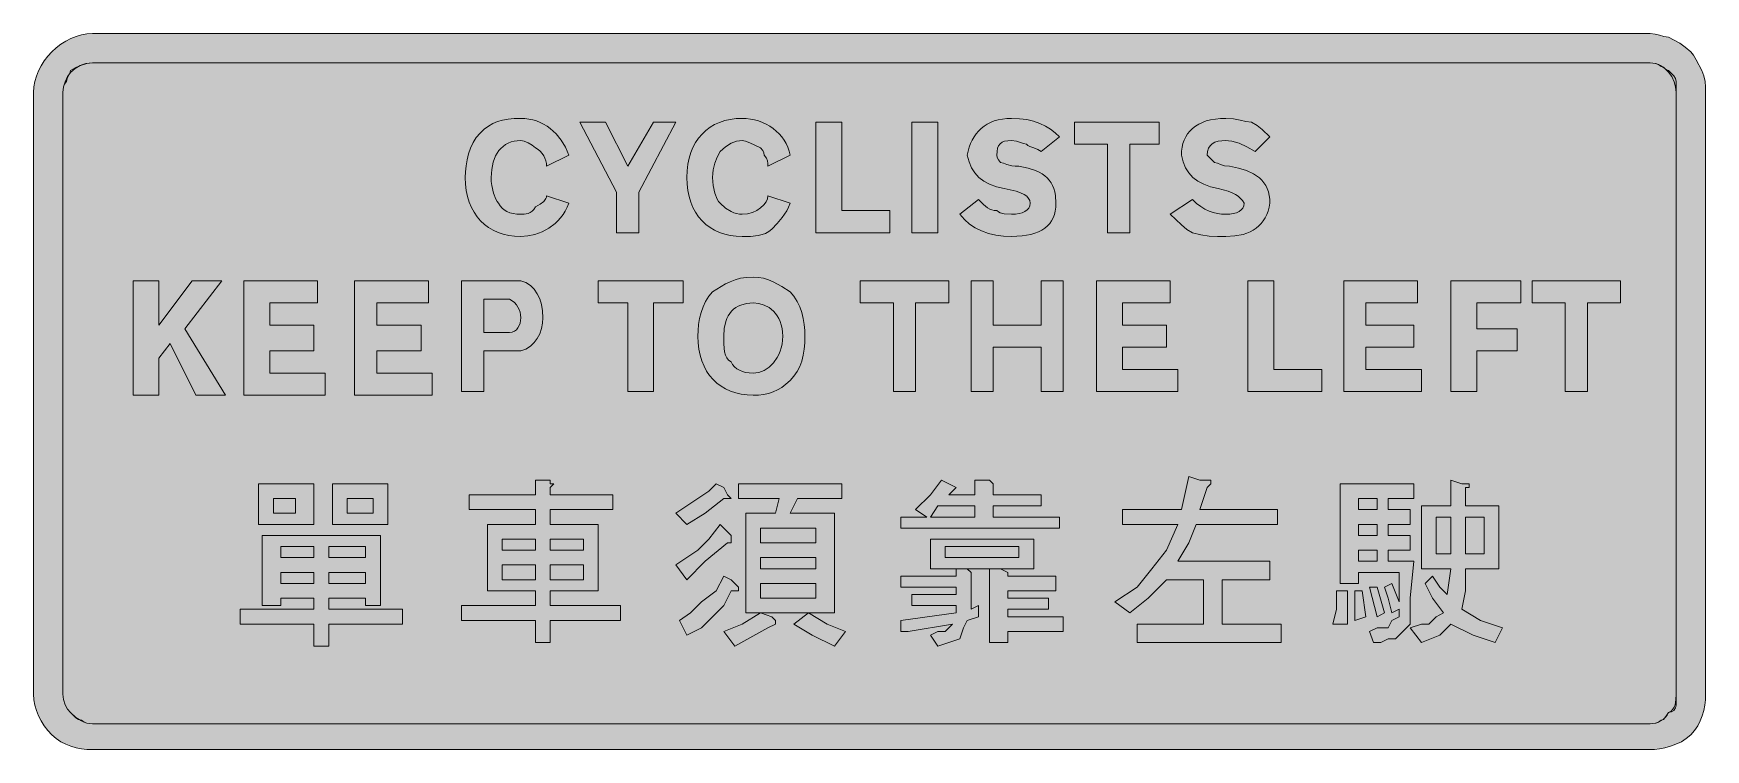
# Model space of a CAD drawing. Header units: metres. Extents: x 11 to 555, y 18 to 251.
import ezdxf

# ---------------------------------------------------------------- set-up
doc = ezdxf.new("R2010")
doc.units = ezdxf.units.M
doc.layers.add('FILL_BLACK_000000', color=7, linetype='Continuous', true_color=0x000000)
doc.layers.add('FILL_WHITE_FFFFFF', color=7, linetype='Continuous', true_color=0xffffff)

msp = doc.modelspace()

# ---------------------------------------------------------------- hatches: boundary and pattern name
at = {"layer": 'FILL_BLACK_000000', "true_color": 0x000000}
h = msp.add_hatch(color=7, dxfattribs=at)
h.dxf.hatch_style = 1
h.paths.add_polyline_path([(539.67, 249.96), (541.06, 249.55), (542.67, 249.36), (546.27, 247.41), (548.07, 246.15), (549.87, 244.56), (550.77, 243.45), (551.67, 242.01), (553.47, 238.56), (554.16, 236.76), (554.52, 234.96), (554.65, 233.16), (554.67, 231.36), (554.67, 35.76), (554.61, 33.96), (554.43, 32.18), (554.1, 30.42), (553.62, 28.71), (552.97, 27.05), (552.14, 25.47), (551.11, 23.96), (549.87, 22.56), (548.42, 21.32), (546.8, 20.29), (545.06, 19.46), (543.27, 18.81), (541.48, 18.33), (539.75, 18), (538.12, 17.82), (536.67, 17.76), (30.27, 17.76), (28.47, 17.82), (26.69, 18), (24.93, 18.33), (23.22, 18.81), (21.56, 19.46), (19.98, 20.29), (18.47, 21.32), (17.07, 22.56), (15.78, 23.96), (14.61, 25.47), (13.59, 27.05), (12.72, 28.71), (12.02, 30.42), (11.5, 32.18), (11.18, 33.96), (11.07, 35.76), (11.07, 231.36), (11.18, 233.16), (11.5, 234.94), (12.02, 236.7), (12.72, 238.41), (13.59, 240.07), (14.61, 241.65), (15.78, 243.16), (17.07, 244.56), (18.47, 245.85), (19.98, 247.02), (21.56, 248.04), (23.22, 248.91), (24.93, 249.61), (26.69, 250.13), (28.47, 250.45), (30.27, 250.56), (536.67, 250.56), (538.28, 250.37), (539.67, 249.96)])
h.paths.add_polyline_path([(28.47, 240.75), (26.67, 240.21), (24.87, 239.44), (23.07, 238.56), (22.88, 237.66), (22.47, 236.76), (22.06, 235.86), (21.87, 234.96), (21.18, 234.06), (20.82, 233.16), (20.69, 232.26), (20.67, 231.36), (20.67, 35.76), (20.88, 33.98), (21.42, 32.31), (22.19, 30.87), (23.07, 29.76), (24.87, 28.11), (25.77, 27.57), (26.67, 27.36), (27.57, 26.67), (28.47, 26.31), (29.37, 26.18), (30.27, 26.16), (536.67, 26.16), (537.57, 26.22), (538.45, 26.38), (539.31, 26.67), (540.12, 27.06), (540.88, 27.57), (541.56, 28.18), (542.17, 28.92), (542.67, 29.76), (543.55, 29.97), (544.32, 30.51), (544.86, 31.28), (545.07, 32.16), (545.07, 35.76), (545.07, 231.36), (544.91, 233.15), (544.43, 234.88), (543.68, 236.51), (542.67, 237.96), (541.44, 239.19), (540.01, 240.13), (538.41, 240.74), (537.56, 240.9), (536.67, 240.96), (30.27, 240.96), (28.47, 240.75)], flags=16)
h = msp.add_hatch(color=7, dxfattribs=at)
h.dxf.hatch_style = 1
h.paths.add_polyline_path([(184.57, 194.05), (183.96, 192.83), (183.25, 191.69), (182.46, 190.63), (181.6, 189.66), (180.66, 188.78), (178.62, 187.26), (176.41, 186.08), (174.1, 185.23), (171.76, 184.73), (169.47, 184.56), (167.49, 184.64), (165.6, 184.89), (163.8, 185.3), (162.1, 185.87), (160.51, 186.6), (159.03, 187.47), (157.66, 188.49), (156.42, 189.66), (155.3, 190.97), (154.32, 192.41), (153.47, 193.99), (152.76, 195.7), (152.21, 197.53), (151.8, 199.49), (151.55, 201.57), (151.47, 203.76), (151.53, 205.61), (151.71, 207.53), (152.04, 209.48), (152.52, 211.41), (153.17, 213.29), (154, 215.07), (155.03, 216.7), (156.27, 218.16), (157.62, 219.4), (159.01, 220.43), (160.45, 221.26), (161.97, 221.91), (163.61, 222.39), (165.38, 222.72), (167.33, 222.9), (169.47, 222.96), (170.81, 222.9), (172.11, 222.74), (173.38, 222.47), (174.61, 222.1), (175.8, 221.63), (176.94, 221.06), (178.03, 220.4), (179.07, 219.66), (180.05, 218.83), (180.98, 217.92), (182.63, 215.87), (184.01, 213.54), (185.07, 210.96), (177.87, 207.36), (177.81, 208.26), (177.65, 209.14), (177.36, 210), (176.97, 210.81), (176.46, 211.57), (175.85, 212.25), (175.11, 212.86), (174.27, 213.36), (173.18, 214.24), (171.87, 215.01), (170.56, 215.55), (169.47, 215.76), (168.37, 215.7), (167.33, 215.54), (166.36, 215.27), (165.44, 214.9), (164.58, 214.43), (163.8, 213.86), (163.07, 213.2), (162.42, 212.46), (161.84, 211.63), (161.33, 210.72), (160.53, 208.67), (160.04, 206.34), (159.87, 203.76), (159.92, 202.41), (160.08, 201.1), (160.62, 198.66), (161.39, 196.67), (161.82, 195.92), (162.27, 195.36), (162.78, 194.52), (163.4, 193.78), (164.13, 193.17), (164.97, 192.66), (165.93, 192.27), (167, 191.98), (168.18, 191.82), (169.47, 191.76), (170.56, 191.8), (171.87, 192.06), (172.54, 192.35), (173.18, 192.77), (173.77, 193.37), (174.27, 194.16), (175.85, 195.06), (176.97, 195.96), (177.65, 196.86), (177.81, 197.31), (177.87, 197.76), (185.07, 195.36), (184.57, 194.05)])
h = msp.add_hatch(color=7, dxfattribs=at)
h.dxf.hatch_style = 1
h.paths.add_polyline_path([(223.55, 205.95), (223.8, 208.03), (224.21, 209.99), (224.76, 211.82), (225.47, 213.53), (226.32, 215.11), (227.3, 216.55), (228.42, 217.86), (229.66, 219.03), (231.03, 220.05), (232.51, 220.92), (234.1, 221.65), (235.8, 222.22), (237.6, 222.63), (239.49, 222.88), (241.47, 222.96), (242.82, 222.9), (244.16, 222.74), (245.48, 222.47), (246.78, 222.1), (248.04, 221.63), (249.25, 221.06), (250.42, 220.4), (251.52, 219.66), (252.55, 218.83), (253.51, 217.92), (254.37, 216.93), (255.14, 215.87), (255.8, 214.74), (256.35, 213.54), (256.78, 212.28), (257.07, 210.96), (249.87, 207.36), (249.85, 208.26), (249.72, 209.16), (249.36, 210.06), (248.67, 210.96), (248.52, 211.71), (248.16, 212.48), (247.47, 213.36), (244.02, 215.01), (242.58, 215.55), (241.47, 215.76), (240.57, 215.7), (239.67, 215.53), (238.77, 215.25), (237.87, 214.86), (236.07, 213.73), (234.27, 212.16), (233.39, 210.34), (232.62, 208.41), (232.08, 206.25), (231.92, 205.06), (231.87, 203.76), (231.92, 202.41), (232.08, 201.1), (232.62, 198.66), (233.39, 196.67), (233.82, 195.92), (234.27, 195.36), (236.07, 193.78), (237.87, 192.66), (238.77, 192.27), (239.67, 191.98), (240.57, 191.82), (241.47, 191.76), (243.21, 191.92), (244.81, 192.36), (246.24, 193.03), (247.47, 193.86), (248.48, 194.81), (249.23, 195.81), (249.71, 196.81), (249.87, 197.76), (257.07, 195.36), (256.57, 194.06), (255.96, 192.87), (254.52, 190.71), (252.85, 188.78), (251.07, 186.96), (250.12, 186.17), (249.06, 185.57), (247.93, 185.15), (246.72, 184.86), (244.15, 184.6), (241.47, 184.56), (239.49, 184.64), (237.6, 184.89), (235.8, 185.3), (234.1, 185.87), (232.51, 186.6), (231.03, 187.47), (229.66, 188.49), (228.42, 189.66), (227.3, 190.97), (226.32, 192.41), (225.47, 193.99), (224.76, 195.7), (224.21, 197.53), (223.8, 199.49), (223.55, 201.57), (223.47, 203.76), (223.55, 205.95)])
h = msp.add_hatch(color=7, dxfattribs=at)
h.dxf.hatch_style = 1
h.paths.add_polyline_path([(318.27, 196.56), (319.88, 194.98), (321.27, 193.86), (321.95, 193.47), (322.66, 193.18), (323.42, 193.02), (324.27, 192.96), (324.77, 192.56), (325.36, 192.27), (326.67, 191.91), (329.07, 191.76), (330.36, 191.82), (331.53, 191.98), (332.55, 192.27), (333.42, 192.66), (334.12, 193.17), (334.64, 193.78), (334.96, 194.52), (335.07, 195.36), (334.96, 196.21), (334.6, 196.95), (333.99, 197.62), (333.12, 198.21), (331.96, 198.75), (330.51, 199.24), (326.67, 200.16), (324.14, 200.72), (321.93, 201.51), (320.03, 202.52), (318.42, 203.76), (317.1, 205.22), (316.04, 206.91), (315.23, 208.82), (314.67, 210.96), (315.29, 213.54), (315.72, 214.74), (316.25, 215.87), (316.85, 216.93), (317.54, 217.92), (318.31, 218.83), (319.17, 219.66), (320.11, 220.4), (321.14, 221.06), (322.25, 221.63), (323.45, 222.1), (324.72, 222.47), (326.09, 222.74), (327.54, 222.9), (329.07, 222.96), (331.66, 222.85), (334.04, 222.53), (336.22, 222.01), (338.22, 221.31), (340.05, 220.44), (341.73, 219.42), (343.26, 218.25), (344.67, 216.96), (338.67, 212.16), (338.17, 212.56), (337.58, 212.87), (336.27, 213.36), (334.96, 213.85), (334.37, 214.16), (333.87, 214.56), (332.95, 214.75), (331.92, 215.16), (330.66, 215.57), (329.07, 215.76), (327.83, 215.7), (326.8, 215.52), (325.97, 215.19), (325.32, 214.71), (324.84, 214.06), (324.51, 213.23), (324.33, 212.2), (324.27, 210.96), (324.42, 210.21), (324.78, 209.44), (325.47, 208.56), (326.41, 208.37), (327.57, 207.96), (329.18, 207.55), (330.23, 207.41), (331.47, 207.36), (334.4, 206.8), (336.89, 205.99), (337.98, 205.5), (338.96, 204.93), (339.84, 204.31), (340.62, 203.61), (341.3, 202.84), (341.89, 202), (342.38, 201.09), (342.78, 200.1), (343.08, 199.04), (343.3, 197.89), (343.47, 195.36), (343.41, 194.05), (343.25, 192.83), (342.96, 191.69), (342.57, 190.63), (342.06, 189.66), (341.45, 188.78), (340.71, 187.98), (339.87, 187.26), (338.91, 186.63), (337.85, 186.08), (336.66, 185.61), (335.37, 185.23), (333.96, 184.94), (332.45, 184.73), (329.07, 184.56), (326.43, 184.67), (323.91, 185.01), (321.54, 185.57), (319.32, 186.36), (317.27, 187.37), (315.4, 188.61), (313.73, 190.07), (312.27, 191.76), (318.27, 196.56)])
h = msp.add_hatch(color=7, dxfattribs=at)
h.dxf.hatch_style = 1
h.paths.add_polyline_path([(412.8, 194.05), (412.45, 192.83), (412.02, 191.69), (411.5, 190.63), (410.89, 189.66), (410.2, 188.78), (409.43, 187.98), (408.57, 187.26), (407.63, 186.63), (406.6, 186.08), (405.49, 185.61), (404.3, 185.23), (401.65, 184.73), (398.67, 184.56), (395.97, 184.58), (393.27, 184.71), (390.57, 185.07), (387.87, 185.76), (386.07, 186.87), (384.27, 188.31), (380.67, 191.76), (387.87, 196.56), (389.22, 195.32), (390.57, 194.29), (391.92, 193.46), (393.27, 192.81), (394.62, 192.33), (395.97, 192), (397.32, 191.82), (398.67, 191.76), (399.96, 191.82), (401.13, 191.98), (402.15, 192.27), (403.02, 192.66), (403.72, 193.17), (404.24, 193.78), (404.56, 194.52), (404.67, 195.36), (404.16, 196.21), (403.53, 196.95), (402.75, 197.62), (401.82, 198.21), (400.72, 198.75), (399.44, 199.24), (396.27, 200.16), (393.74, 200.72), (391.53, 201.51), (389.63, 202.52), (388.02, 203.76), (386.7, 205.22), (385.64, 206.91), (384.83, 208.82), (384.27, 210.96), (384.33, 212.28), (384.5, 213.54), (384.78, 214.74), (385.17, 215.87), (385.68, 216.93), (386.3, 217.92), (387.03, 218.83), (387.87, 219.66), (388.83, 220.4), (389.9, 221.06), (391.08, 221.63), (392.37, 222.1), (393.78, 222.47), (395.3, 222.74), (396.93, 222.9), (398.67, 222.96), (401.16, 222.77), (403.32, 222.36), (405.25, 221.95), (407.07, 221.76), (408.85, 220.67), (410.52, 219.36), (413.07, 216.96), (408.27, 212.16), (405.59, 213.73), (403.02, 214.86), (400.68, 215.53), (399.62, 215.7), (398.67, 215.76), (397.38, 215.7), (396.21, 215.52), (395.19, 215.19), (394.32, 214.71), (393.62, 214.06), (393.1, 213.23), (392.78, 212.2), (392.67, 210.96), (395.07, 208.56), (395.99, 208.37), (397.02, 207.96), (398.28, 207.55), (399.87, 207.36), (402.85, 206.8), (405.48, 205.99), (407.74, 204.93), (408.73, 204.31), (409.62, 203.61), (410.41, 202.84), (411.11, 202), (411.7, 201.09), (412.19, 200.1), (412.57, 199.04), (412.85, 197.89), (413.01, 196.67), (413.07, 195.36), (412.8, 194.05)])
h = msp.add_hatch(color=7, dxfattribs=at)
h.dxf.hatch_style = 1
h.paths.add_polyline_path([(207.87, 185.76), (204.27, 185.76), (200.67, 185.76), (200.67, 198.96), (188.67, 221.76), (197.07, 221.76), (204.27, 207.36), (212.67, 221.76), (219.87, 221.76), (207.87, 198.96), (207.87, 185.76)])
h = msp.add_hatch(color=7, dxfattribs=at)
h.dxf.hatch_style = 1
h.paths.add_polyline_path([(265.47, 221.76), (273.87, 221.76), (273.87, 192.96), (289.47, 192.96), (289.47, 185.76), (265.47, 185.76), (265.47, 221.76)])
h = msp.add_hatch(color=7, dxfattribs=at)
h.dxf.hatch_style = 1
h.paths.add_polyline_path([(305.07, 221.76), (305.07, 185.76), (296.67, 185.76), (296.67, 221.76), (305.07, 221.76)])
h = msp.add_hatch(color=7, dxfattribs=at)
h.dxf.hatch_style = 1
h.paths.add_polyline_path([(360.27, 214.56), (349.47, 214.56), (349.47, 221.76), (377.07, 221.76), (377.07, 214.56), (367.47, 214.56), (367.47, 185.76), (360.27, 185.76), (360.27, 214.56)])
h = msp.add_hatch(color=7, dxfattribs=at)
h.dxf.hatch_style = 1
h.paths.add_polyline_path([(51.87, 144.96), (51.87, 132.96), (43.47, 132.96), (43.47, 170.16), (51.87, 170.16), (51.87, 155.76), (62.67, 170.16), (72.27, 170.16), (60.27, 154.56), (73.47, 132.96), (63.87, 132.96), (55.47, 149.76), (51.87, 144.96)])
h = msp.add_hatch(color=7, dxfattribs=at)
h.dxf.hatch_style = 1
h.paths.add_polyline_path([(79.47, 132.96), (79.47, 170.16), (103.47, 170.16), (103.47, 162.96), (87.87, 162.96), (87.87, 155.76), (102.27, 155.76), (102.27, 147.36), (87.87, 147.36), (87.87, 140.16), (105.87, 140.16), (105.87, 132.96), (79.47, 132.96)])
h = msp.add_hatch(color=7, dxfattribs=at)
h.dxf.hatch_style = 1
h.paths.add_polyline_path([(115.47, 132.96), (115.47, 170.16), (139.47, 170.16), (139.47, 162.96), (122.67, 162.96), (122.67, 155.76), (137.07, 155.76), (137.07, 147.36), (122.67, 147.36), (122.67, 140.16), (140.67, 140.16), (140.67, 132.96), (115.47, 132.96)])
h = msp.add_hatch(color=7, dxfattribs=at)
h.dxf.hatch_style = 1
h.paths.add_polyline_path([(150.27, 134.16), (150.27, 170.16), (168.27, 170.16), (169.47, 170.16), (171.16, 169.55), (172.62, 168.62), (173.86, 167.42), (174.87, 165.96), (175.66, 164.28), (176.22, 162.4), (176.56, 160.35), (176.67, 158.16), (176.56, 156.37), (176.22, 154.62), (175.66, 152.95), (174.87, 151.41), (173.86, 150.04), (172.62, 148.88), (171.16, 147.97), (169.47, 147.36), (168.27, 147.36), (167.07, 147.36), (157.47, 147.36), (157.47, 134.16), (150.27, 134.16)])
h.paths.add_polyline_path([(165.87, 153.36), (166.71, 153.47), (167.45, 153.77), (168.06, 154.25), (168.57, 154.86), (168.96, 155.59), (169.25, 156.4), (169.41, 157.26), (169.47, 158.16), (169.41, 159.06), (169.25, 159.94), (168.96, 160.8), (168.57, 161.61), (168.06, 162.37), (167.45, 163.05), (166.71, 163.66), (165.87, 164.16), (157.47, 164.16), (157.47, 153.36), (164.67, 153.36), (165.87, 153.36)], flags=16)
h = msp.add_hatch(color=7, dxfattribs=at)
h.dxf.hatch_style = 1
h.paths.add_polyline_path([(204.27, 162.96), (194.67, 162.96), (194.67, 170.16), (222.27, 170.16), (222.27, 162.96), (212.67, 162.96), (212.67, 134.16), (204.27, 134.16), (204.27, 162.96)])
h = msp.add_hatch(color=7, dxfattribs=at)
h.dxf.hatch_style = 1
h.paths.add_polyline_path([(261.63, 147.88), (261.3, 145.92), (260.82, 144.06), (260.17, 142.32), (259.34, 140.68), (258.31, 139.17), (257.07, 137.76), (255.72, 136.52), (254.35, 135.49), (252.96, 134.66), (251.52, 134.01), (250.03, 133.53), (248.46, 133.2), (246.82, 133.02), (245.07, 132.96), (243.09, 133.04), (241.2, 133.29), (239.4, 133.7), (237.7, 134.27), (236.11, 135), (234.63, 135.87), (233.26, 136.89), (232.02, 138.06), (230.9, 139.37), (229.92, 140.81), (229.07, 142.39), (228.36, 144.1), (227.81, 145.93), (227.4, 147.89), (227.15, 149.97), (227.07, 152.16), (227.13, 154.01), (227.31, 155.93), (227.64, 157.88), (228.12, 159.81), (228.77, 161.69), (229.6, 163.47), (230.63, 165.1), (231.87, 166.56), (234.61, 168.32), (236.05, 169.13), (237.57, 169.86), (239.21, 170.47), (240.98, 170.95), (242.93, 171.25), (245.07, 171.36), (246.82, 171.25), (248.46, 170.95), (250.03, 170.47), (251.52, 169.86), (254.35, 168.32), (257.07, 166.56), (258.31, 165.1), (259.34, 163.47), (260.17, 161.69), (260.82, 159.81), (261.3, 157.88), (261.63, 155.93), (261.81, 154.01), (261.87, 152.16), (261.81, 149.97), (261.63, 147.88)])
h.paths.add_polyline_path([(235.77, 147.06), (236.06, 146), (236.48, 145.07), (237.08, 144.32), (237.87, 143.76), (238.38, 142.92), (239, 142.18), (239.73, 141.57), (240.57, 141.06), (241.53, 140.67), (242.6, 140.38), (243.78, 140.22), (245.07, 140.16), (245.97, 140.22), (246.86, 140.38), (247.74, 140.65), (248.6, 141.02), (250.22, 142.06), (251.67, 143.46), (252.9, 145.2), (253.41, 146.19), (253.85, 147.25), (254.2, 148.38), (254.45, 149.58), (254.61, 150.84), (254.67, 152.16), (254.61, 153.47), (254.45, 154.69), (254.2, 155.83), (253.85, 156.88), (253.41, 157.86), (252.9, 158.74), (252.32, 159.54), (251.67, 160.26), (250.22, 161.44), (248.6, 162.28), (246.86, 162.79), (245.07, 162.96), (242.93, 162.79), (241.04, 162.28), (240.18, 161.91), (239.4, 161.44), (238.67, 160.89), (238.02, 160.26), (237.44, 159.54), (236.93, 158.74), (236.49, 157.86), (236.13, 156.88), (235.64, 154.69), (235.47, 152.16), (235.51, 149.5), (235.77, 147.06)], flags=16)
h = msp.add_hatch(color=7, dxfattribs=at)
h.dxf.hatch_style = 1
h.paths.add_polyline_path([(279.87, 162.96), (279.87, 170.16), (308.67, 170.16), (308.67, 162.96), (297.87, 162.96), (297.87, 134.16), (290.67, 134.16), (290.67, 162.96), (279.87, 162.96)])
h = msp.add_hatch(color=7, dxfattribs=at)
h.dxf.hatch_style = 1
h.paths.add_polyline_path([(330.27, 148.56), (323.07, 148.56), (323.07, 134.16), (315.87, 134.16), (315.87, 170.16), (323.07, 170.16), (323.07, 155.76), (330.27, 155.76), (338.67, 155.76), (338.67, 170.16), (345.87, 170.16), (345.87, 134.16), (338.67, 134.16), (338.67, 148.56), (330.27, 148.56)])
h = msp.add_hatch(color=7, dxfattribs=at)
h.dxf.hatch_style = 1
h.paths.add_polyline_path([(379.47, 155.76), (379.47, 148.56), (365.07, 148.56), (365.07, 141.36), (383.07, 141.36), (383.07, 134.16), (356.67, 134.16), (356.67, 170.16), (380.67, 170.16), (380.67, 162.96), (365.07, 162.96), (365.07, 155.76), (379.47, 155.76)])
h = msp.add_hatch(color=7, dxfattribs=at)
h.dxf.hatch_style = 1
h.paths.add_polyline_path([(414.27, 141.36), (429.87, 141.36), (429.87, 134.16), (405.87, 134.16), (405.87, 170.16), (414.27, 170.16), (414.27, 141.36)])
h = msp.add_hatch(color=7, dxfattribs=at)
h.dxf.hatch_style = 1
h.paths.add_polyline_path([(444.27, 141.36), (462.27, 141.36), (462.27, 134.16), (437.07, 134.16), (437.07, 170.16), (461.07, 170.16), (461.07, 162.96), (444.27, 162.96), (444.27, 155.76), (459.87, 155.76), (459.87, 148.56), (444.27, 148.56), (444.27, 141.36)])
h = msp.add_hatch(color=7, dxfattribs=at)
h.dxf.hatch_style = 1
h.paths.add_polyline_path([(480.27, 134.16), (471.87, 134.16), (471.87, 170.16), (494.67, 170.16), (494.67, 162.96), (480.27, 162.96), (480.27, 154.56), (493.47, 154.56), (493.47, 147.36), (480.27, 147.36), (480.27, 134.16)])
h = msp.add_hatch(color=7, dxfattribs=at)
h.dxf.hatch_style = 1
h.paths.add_polyline_path([(516.27, 134.16), (509.07, 134.16), (509.07, 162.96), (498.27, 162.96), (498.27, 170.16), (527.07, 170.16), (527.07, 162.96), (516.27, 162.96), (516.27, 134.16)])
h = msp.add_hatch(color=7, dxfattribs=at)
h.dxf.hatch_style = 1
h.paths.add_polyline_path([(102.27, 90.96), (84.27, 90.96), (84.27, 104.16), (102.27, 104.16), (102.27, 90.96)])
h.paths.add_polyline_path([(96.27, 99.36), (89.07, 99.36), (89.07, 94.56), (96.27, 94.56), (96.27, 99.36)], flags=16)
h = msp.add_hatch(color=7, dxfattribs=at)
h.dxf.hatch_style = 1
h.paths.add_polyline_path([(126.27, 90.96), (108.27, 90.96), (108.27, 104.16), (126.27, 104.16), (126.27, 90.96)])
h.paths.add_polyline_path([(121.47, 99.36), (113.07, 99.36), (113.07, 94.56), (121.47, 94.56), (121.47, 99.36)], flags=16)
h = msp.add_hatch(color=7, dxfattribs=at)
h.dxf.hatch_style = 1
h.paths.add_polyline_path([(180.27, 104.16), (179.07, 102.96), (179.07, 100.56), (199.47, 100.56), (199.47, 95.76), (179.07, 95.76), (179.07, 90.96), (194.67, 90.96), (194.67, 69.36), (179.07, 69.36), (179.07, 64.56), (201.87, 64.56), (201.87, 59.76), (179.07, 59.76), (179.07, 52.56), (174.27, 52.56), (174.27, 59.76), (150.27, 59.76), (150.27, 64.56), (174.27, 64.56), (174.27, 69.36), (158.67, 69.36), (158.67, 90.96), (174.27, 90.96), (174.27, 95.76), (152.67, 95.76), (152.67, 100.56), (174.27, 100.56), (174.27, 105.36), (179.07, 105.36), (179.07, 104.16), (180.27, 104.16)])
h.paths.add_polyline_path([(174.27, 82.56), (174.27, 86.16), (163.47, 86.16), (163.47, 82.56), (174.27, 82.56)], flags=16)
h.paths.add_polyline_path([(163.47, 72.96), (174.27, 72.96), (174.27, 77.76), (163.47, 77.76), (163.47, 72.96)], flags=16)
h.paths.add_polyline_path([(179.07, 86.16), (179.07, 82.56), (189.87, 82.56), (189.87, 86.16), (179.07, 86.16)], flags=16)
h.paths.add_polyline_path([(189.87, 77.76), (179.07, 77.76), (179.07, 72.96), (189.87, 72.96), (189.87, 77.76)], flags=16)
h = msp.add_hatch(color=7, dxfattribs=at)
h.dxf.hatch_style = 1
h.paths.add_polyline_path([(223.47, 96.96), (227.07, 99.36), (230.67, 101.76), (233.07, 104.16), (235.47, 102.96), (236.67, 100.56), (237.87, 99.36), (236.67, 99.36), (235.47, 99.36), (229.47, 94.56), (223.47, 90.96), (219.87, 94.56), (223.47, 96.96)])
h = msp.add_hatch(color=7, dxfattribs=at)
h.dxf.hatch_style = 1
h.paths.add_polyline_path([(240.27, 104.16), (273.87, 104.16), (273.87, 99.36), (259.47, 99.36), (257.07, 94.56), (271.47, 94.56), (271.47, 62.16), (247.47, 62.16), (242.67, 62.16), (242.67, 94.56), (252.27, 94.56), (253.47, 99.36), (240.27, 99.36), (240.27, 104.16)])
h.paths.add_polyline_path([(247.47, 66.96), (265.47, 66.96), (265.47, 71.76), (247.47, 71.76), (247.47, 66.96)], flags=16)
h.paths.add_polyline_path([(247.47, 80.16), (247.47, 76.56), (265.47, 76.56), (265.47, 80.16), (247.47, 80.16)], flags=16)
h.paths.add_polyline_path([(265.47, 89.76), (247.47, 89.76), (247.47, 84.96), (265.47, 84.96), (265.47, 89.76)], flags=16)
h = msp.add_hatch(color=7, dxfattribs=at)
h.dxf.hatch_style = 1
h.paths.add_polyline_path([(317.07, 100.56), (317.07, 105.36), (321.87, 105.36), (323.07, 104.16), (323.07, 102.96), (323.07, 100.56), (338.67, 100.56), (338.67, 96.96), (323.07, 96.96), (323.07, 93.36), (344.67, 93.36), (344.67, 89.76), (293.07, 89.76), (293.07, 93.36), (301.47, 93.36), (297.87, 95.76), (302.67, 100.56), (306.27, 105.36), (311.07, 102.96), (308.67, 100.56), (317.07, 100.56)])
h.paths.add_polyline_path([(317.07, 93.36), (317.07, 96.96), (305.07, 96.96), (302.67, 93.36), (317.07, 93.36)], flags=16)
h = msp.add_hatch(color=7, dxfattribs=at)
h.dxf.hatch_style = 1
h.paths.add_polyline_path([(384.27, 95.76), (386.67, 106.56), (390.27, 105.36), (392.67, 105.36), (393.87, 105.36), (393.87, 104.16), (392.67, 102.96), (390.27, 95.76), (415.47, 95.76), (415.47, 90.96), (389.07, 90.96), (386.67, 84.96), (383.07, 78.96), (413.07, 78.96), (413.07, 72.96), (397.47, 72.96), (397.47, 58.56), (416.67, 58.56), (416.67, 52.56), (369.87, 52.56), (369.87, 58.56), (391.47, 58.56), (391.47, 72.96), (379.47, 72.96), (373.47, 66.96), (367.47, 62.16), (362.67, 65.76), (369.87, 70.56), (374.67, 76.56), (379.47, 82.56), (383.07, 90.96), (365.07, 90.96), (365.07, 95.76), (384.27, 95.76)])
h = msp.add_hatch(color=7, dxfattribs=at)
h.dxf.hatch_style = 1
h.paths.add_polyline_path([(451.47, 95.76), (458.67, 95.76), (458.67, 90.96), (451.47, 90.96), (451.47, 87.36), (458.67, 87.36), (458.67, 82.56), (451.47, 82.56), (451.47, 78.96), (459.87, 78.96), (458.67, 66.96), (458.67, 63.36), (458.67, 60.96), (458.67, 58.56), (457.47, 57.36), (455.07, 54.96), (453.87, 53.76), (451.47, 53.76), (449.07, 52.56), (446.67, 52.56), (445.47, 56.16), (447.87, 57.36), (451.47, 57.36), (452.67, 59.76), (455.07, 60.96), (455.07, 63.36), (452.67, 62.16), (451.47, 66.96), (450.27, 70.56), (452.67, 71.76), (455.07, 65.76), (455.07, 75.36), (441.87, 75.36), (441.87, 71.76), (435.87, 71.76), (435.87, 104.16), (459.87, 104.16), (459.87, 99.36), (451.47, 99.36), (451.47, 95.76)])
h.paths.add_polyline_path([(441.87, 95.76), (447.87, 95.76), (447.87, 99.36), (441.87, 99.36), (441.87, 95.76)], flags=16)
h.paths.add_polyline_path([(441.87, 90.96), (441.87, 87.36), (447.87, 87.36), (447.87, 90.96), (441.87, 90.96)], flags=16)
h.paths.add_polyline_path([(447.87, 82.56), (441.87, 82.56), (441.87, 78.96), (447.87, 78.96), (447.87, 82.56)], flags=16)
h = msp.add_hatch(color=7, dxfattribs=at)
h.dxf.hatch_style = 1
h.paths.add_polyline_path([(477.87, 104.16), (477.87, 102.96), (476.67, 102.96), (476.67, 96.96), (487.47, 96.96), (487.47, 76.56), (476.67, 76.56), (476.67, 69.36), (475.47, 63.36), (481.47, 59.76), (488.67, 57.36), (486.27, 52.56), (479.07, 54.96), (471.87, 58.56), (468.27, 54.96), (462.27, 52.56), (458.67, 57.36), (462.27, 58.56), (464.67, 58.56), (467.07, 60.96), (469.47, 62.16), (465.87, 66.96), (463.47, 71.76), (465.87, 74.16), (468.27, 70.56), (470.67, 68.16), (471.87, 76.56), (462.27, 76.56), (462.27, 96.96), (471.87, 96.96), (471.87, 105.36), (475.47, 104.16), (476.67, 104.16), (477.87, 104.16)])
h.paths.add_polyline_path([(467.07, 93.36), (467.07, 81.36), (471.87, 81.36), (471.87, 93.36), (467.07, 93.36)], flags=16)
h.paths.add_polyline_path([(482.67, 93.36), (476.67, 93.36), (476.67, 81.36), (482.67, 81.36), (482.67, 93.36)], flags=16)
h = msp.add_hatch(color=7, dxfattribs=at)
h.dxf.hatch_style = 1
h.paths.add_polyline_path([(119.07, 66.96), (107.07, 66.96), (107.07, 63.36), (131.07, 63.36), (131.07, 58.56), (107.07, 58.56), (107.07, 51.36), (102.27, 51.36), (102.27, 58.56), (78.27, 58.56), (78.27, 63.36), (102.27, 63.36), (102.27, 66.96), (91.47, 66.96), (91.47, 64.56), (85.47, 64.56), (85.47, 87.36), (123.87, 87.36), (123.87, 64.56), (119.07, 64.56), (119.07, 66.96)])
h.paths.add_polyline_path([(119.07, 80.16), (119.07, 83.76), (107.07, 83.76), (107.07, 80.16), (119.07, 80.16)], flags=16)
h.paths.add_polyline_path([(107.07, 71.76), (119.07, 71.76), (119.07, 75.36), (107.07, 75.36), (107.07, 71.76)], flags=16)
h.paths.add_polyline_path([(91.47, 83.76), (91.47, 80.16), (102.27, 80.16), (102.27, 83.76), (91.47, 83.76)], flags=16)
h.paths.add_polyline_path([(102.27, 75.36), (91.47, 75.36), (91.47, 71.76), (102.27, 71.76), (102.27, 75.36)], flags=16)
h = msp.add_hatch(color=7, dxfattribs=at)
h.dxf.hatch_style = 1
h.paths.add_polyline_path([(223.47, 80.16), (227.07, 82.56), (230.67, 86.16), (234.27, 90.96), (236.67, 88.56), (237.87, 87.36), (237.87, 86.16), (237.87, 84.96), (236.67, 84.96), (229.47, 78.96), (223.47, 72.96), (219.87, 77.76), (223.47, 80.16)])
h = msp.add_hatch(color=7, dxfattribs=at)
h.dxf.hatch_style = 1
h.paths.add_polyline_path([(336.27, 76.56), (302.67, 76.56), (302.67, 86.16), (336.27, 86.16), (336.27, 76.56)])
h.paths.add_polyline_path([(331.47, 83.76), (307.47, 83.76), (307.47, 80.16), (331.47, 80.16), (331.47, 83.76)], flags=16)
h = msp.add_hatch(color=7, dxfattribs=at)
h.dxf.hatch_style = 1
h.paths.add_polyline_path([(314.67, 76.56), (315.87, 75.36), (315.87, 74.16), (315.87, 63.36), (318.27, 64.56), (318.27, 60.96), (314.67, 59.76), (313.47, 57.36), (312.27, 53.76), (308.67, 52.56), (305.07, 51.36), (302.67, 54.96), (305.07, 56.16), (307.47, 56.16), (308.67, 57.36), (309.87, 58.56), (295.47, 56.16), (294.27, 56.16), (293.07, 56.16), (293.07, 57.36), (293.07, 59.76), (311.07, 62.16), (311.07, 64.56), (296.67, 64.56), (296.67, 68.16), (311.07, 68.16), (311.07, 70.56), (293.07, 70.56), (293.07, 74.16), (311.07, 74.16), (311.07, 76.56), (314.67, 76.56)])
h = msp.add_hatch(color=7, dxfattribs=at)
h.dxf.hatch_style = 1
h.paths.add_polyline_path([(325.47, 76.56), (327.87, 75.36), (327.87, 74.16), (343.47, 74.16), (343.47, 69.36), (327.87, 69.36), (327.87, 66.96), (341.07, 66.96), (341.07, 63.36), (327.87, 63.36), (327.87, 60.96), (345.87, 60.96), (345.87, 56.16), (327.87, 56.16), (327.87, 52.56), (321.87, 52.56), (321.87, 76.56), (325.47, 76.56)])
h = msp.add_hatch(color=7, dxfattribs=at)
h.dxf.hatch_style = 1
h.paths.add_polyline_path([(224.67, 62.16), (228.27, 65.76), (233.07, 69.36), (235.47, 74.16), (237.87, 72.96), (240.27, 70.56), (240.27, 69.36), (237.87, 69.36), (235.47, 64.56), (231.87, 60.96), (228.27, 57.36), (223.47, 54.96), (221.07, 59.76), (224.67, 62.16)])
h = msp.add_hatch(color=7, dxfattribs=at)
h.dxf.hatch_style = 1
h.paths.add_polyline_path([(438.27, 58.56), (433.47, 58.56), (434.67, 63.36), (434.67, 69.36), (438.27, 69.36), (438.27, 58.56)])
h = msp.add_hatch(color=7, dxfattribs=at)
h.dxf.hatch_style = 1
h.paths.add_polyline_path([(444.27, 60.96), (440.67, 59.76), (440.67, 64.56), (440.67, 69.36), (443.07, 69.36), (444.27, 60.96)])
h = msp.add_hatch(color=7, dxfattribs=at)
h.dxf.hatch_style = 1
h.paths.add_polyline_path([(450.27, 62.16), (447.87, 60.96), (445.47, 70.56), (447.87, 70.56), (450.27, 62.16)])
h = msp.add_hatch(color=7, dxfattribs=at)
h.dxf.hatch_style = 1
h.paths.add_polyline_path([(235.47, 56.16), (241.47, 58.56), (247.47, 62.16), (251.07, 60.96), (252.27, 59.76), (252.27, 58.56), (249.87, 57.36), (239.07, 51.36), (235.47, 56.16)])
h = msp.add_hatch(color=7, dxfattribs=at)
h.dxf.hatch_style = 1
h.paths.add_polyline_path([(269.07, 58.56), (275.07, 56.16), (271.47, 51.36), (264.27, 54.96), (258.27, 58.56), (263.07, 62.16), (269.07, 58.56)])
at = {"layer": 'FILL_WHITE_FFFFFF', "true_color": 0xffffff}
h = msp.add_hatch(color=7, dxfattribs=at)
h.dxf.hatch_style = 1
h.paths.add_polyline_path([(536.67, 240.96), (537.57, 240.94), (538.47, 240.81), (539.37, 240.45), (540.27, 239.76), (540.67, 239.71), (540.98, 239.57), (541.47, 239.16), (541.96, 238.75), (542.27, 238.61), (542.67, 238.56), (544.32, 236.76), (544.86, 235.86), (545.07, 234.96), (545.07, 231.36), (545.07, 35.76), (545.03, 33.98), (544.77, 32.31), (544.48, 31.55), (544.06, 30.87), (543.46, 30.26), (542.67, 29.76), (541.96, 28.88), (541.47, 28.11), (540.98, 27.57), (540.67, 27.41), (540.27, 27.36), (539.37, 26.67), (538.47, 26.31), (537.57, 26.18), (536.67, 26.16), (30.27, 26.16), (29.37, 26.22), (28.47, 26.38), (27.57, 26.67), (26.67, 27.06), (24.87, 28.18), (23.07, 29.76), (22.19, 30.87), (21.42, 32.31), (20.88, 33.98), (20.67, 35.76), (20.67, 231.36), (20.84, 233.15), (21.33, 234.88), (22.13, 236.51), (23.22, 237.96), (24.6, 239.19), (26.24, 240.13), (27.16, 240.49), (28.13, 240.74), (29.17, 240.9), (30.27, 240.96), (536.67, 240.96)])

# ---------------------------------------------------------------- linework, layer by layer
at = {"layer": 'FILL_BLACK_000000', "lineweight": 0, "true_color": 0x000000}
for points in [[(539.67, 249.96), (541.06, 249.55), (542.67, 249.36), (546.27, 247.41), (548.07, 246.15), (549.87, 244.56), (550.77, 243.45), (551.67, 242.01), (553.47, 238.56), (554.16, 236.76), (554.52, 234.96), (554.65, 233.16), (554.67, 231.36), (554.67, 35.76), (554.61, 33.96), (554.43, 32.18), (554.1, 30.42), (553.62, 28.71), (552.97, 27.05), (552.14, 25.47), (551.11, 23.96), (549.87, 22.56), (548.42, 21.32), (546.8, 20.29), (545.06, 19.46), (543.27, 18.81), (541.48, 18.33), (539.75, 18), (538.12, 17.82), (536.67, 17.76), (30.27, 17.76), (28.47, 17.82), (26.69, 18), (24.93, 18.33), (23.22, 18.81), (21.56, 19.46), (19.98, 20.29), (18.47, 21.32), (17.07, 22.56), (15.78, 23.96), (14.61, 25.47), (13.59, 27.05), (12.72, 28.71), (12.02, 30.42), (11.5, 32.18), (11.18, 33.96), (11.07, 35.76), (11.07, 231.36), (11.18, 233.16), (11.5, 234.94), (12.02, 236.7), (12.72, 238.41), (13.59, 240.07), (14.61, 241.65), (15.78, 243.16), (17.07, 244.56), (18.47, 245.85), (19.98, 247.02), (21.56, 248.04), (23.22, 248.91), (24.93, 249.61), (26.69, 250.13), (28.47, 250.45), (30.27, 250.56), (536.67, 250.56), (538.28, 250.37)], [(28.47, 240.75), (26.67, 240.21), (24.87, 239.44), (23.07, 238.56), (22.88, 237.66), (22.47, 236.76), (22.06, 235.86), (21.87, 234.96), (21.18, 234.06), (20.82, 233.16), (20.69, 232.26), (20.67, 231.36), (20.67, 35.76), (20.88, 33.98), (21.42, 32.31), (22.19, 30.87), (23.07, 29.76), (24.87, 28.11), (25.77, 27.57), (26.67, 27.36), (27.57, 26.67), (28.47, 26.31), (29.37, 26.18), (30.27, 26.16), (536.67, 26.16), (537.57, 26.22), (538.45, 26.38), (539.31, 26.67), (540.12, 27.06), (540.88, 27.57), (541.56, 28.18), (542.17, 28.92), (542.67, 29.76), (543.55, 29.97), (544.32, 30.51), (544.86, 31.28), (545.07, 32.16), (545.07, 35.76), (545.07, 231.36), (544.91, 233.15), (544.43, 234.88), (543.68, 236.51), (542.67, 237.96), (541.44, 239.19), (540.01, 240.13), (538.41, 240.74), (537.56, 240.9), (536.67, 240.96), (30.27, 240.96)], [(184.57, 194.05), (183.96, 192.83), (183.25, 191.69), (182.46, 190.63), (181.6, 189.66), (180.66, 188.78), (178.62, 187.26), (176.41, 186.08), (174.1, 185.23), (171.76, 184.73), (169.47, 184.56), (167.49, 184.64), (165.6, 184.89), (163.8, 185.3), (162.1, 185.87), (160.51, 186.6), (159.03, 187.47), (157.66, 188.49), (156.42, 189.66), (155.3, 190.97), (154.32, 192.41), (153.47, 193.99), (152.76, 195.7), (152.21, 197.53), (151.8, 199.49), (151.55, 201.57), (151.47, 203.76), (151.53, 205.61), (151.71, 207.53), (152.04, 209.48), (152.52, 211.41), (153.17, 213.29), (154, 215.07), (155.03, 216.7), (156.27, 218.16), (157.62, 219.4), (159.01, 220.43), (160.45, 221.26), (161.97, 221.91), (163.61, 222.39), (165.38, 222.72), (167.33, 222.9), (169.47, 222.96), (170.81, 222.9), (172.11, 222.74), (173.38, 222.47), (174.61, 222.1), (175.8, 221.63), (176.94, 221.06), (178.03, 220.4), (179.07, 219.66), (180.05, 218.83), (180.98, 217.92), (182.63, 215.87), (184.01, 213.54), (185.07, 210.96), (177.87, 207.36), (177.81, 208.26), (177.65, 209.14), (177.36, 210), (176.97, 210.81), (176.46, 211.57), (175.85, 212.25), (175.11, 212.86), (174.27, 213.36), (173.18, 214.24), (171.87, 215.01), (170.56, 215.55), (169.47, 215.76), (168.37, 215.7), (167.33, 215.54), (166.36, 215.27), (165.44, 214.9), (164.58, 214.43), (163.8, 213.86), (163.07, 213.2), (162.42, 212.46), (161.84, 211.63), (161.33, 210.72), (160.53, 208.67), (160.04, 206.34), (159.87, 203.76), (159.92, 202.41), (160.08, 201.1), (160.62, 198.66), (161.39, 196.67), (161.82, 195.92), (162.27, 195.36), (162.78, 194.52), (163.4, 193.78), (164.13, 193.17), (164.97, 192.66), (165.93, 192.27), (167, 191.98), (168.18, 191.82), (169.47, 191.76), (170.56, 191.8), (171.87, 192.06), (172.54, 192.35), (173.18, 192.77), (173.77, 193.37), (174.27, 194.16), (175.85, 195.06), (176.97, 195.96), (177.65, 196.86), (177.81, 197.31), (177.87, 197.76), (185.07, 195.36)], [(223.55, 205.95), (223.8, 208.03), (224.21, 209.99), (224.76, 211.82), (225.47, 213.53), (226.32, 215.11), (227.3, 216.55), (228.42, 217.86), (229.66, 219.03), (231.03, 220.05), (232.51, 220.92), (234.1, 221.65), (235.8, 222.22), (237.6, 222.63), (239.49, 222.88), (241.47, 222.96), (242.82, 222.9), (244.16, 222.74), (245.48, 222.47), (246.78, 222.1), (248.04, 221.63), (249.25, 221.06), (250.42, 220.4), (251.52, 219.66), (252.55, 218.83), (253.51, 217.92), (254.37, 216.93), (255.14, 215.87), (255.8, 214.74), (256.35, 213.54), (256.78, 212.28), (257.07, 210.96), (249.87, 207.36), (249.85, 208.26), (249.72, 209.16), (249.36, 210.06), (248.67, 210.96), (248.52, 211.71), (248.16, 212.48), (247.47, 213.36), (244.02, 215.01), (242.58, 215.55), (241.47, 215.76), (240.57, 215.7), (239.67, 215.53), (238.77, 215.25), (237.87, 214.86), (236.07, 213.73), (234.27, 212.16), (233.39, 210.34), (232.62, 208.41), (232.08, 206.25), (231.92, 205.06), (231.87, 203.76), (231.92, 202.41), (232.08, 201.1), (232.62, 198.66), (233.39, 196.67), (233.82, 195.92), (234.27, 195.36), (236.07, 193.78), (237.87, 192.66), (238.77, 192.27), (239.67, 191.98), (240.57, 191.82), (241.47, 191.76), (243.21, 191.92), (244.81, 192.36), (246.24, 193.03), (247.47, 193.86), (248.48, 194.81), (249.23, 195.81), (249.71, 196.81), (249.87, 197.76), (257.07, 195.36), (256.57, 194.06), (255.96, 192.87), (254.52, 190.71), (252.85, 188.78), (251.07, 186.96), (250.12, 186.17), (249.06, 185.57), (247.93, 185.15), (246.72, 184.86), (244.15, 184.6), (241.47, 184.56), (239.49, 184.64), (237.6, 184.89), (235.8, 185.3), (234.1, 185.87), (232.51, 186.6), (231.03, 187.47), (229.66, 188.49), (228.42, 189.66), (227.3, 190.97), (226.32, 192.41), (225.47, 193.99), (224.76, 195.7), (224.21, 197.53), (223.8, 199.49), (223.55, 201.57), (223.47, 203.76)], [(318.27, 196.56), (319.88, 194.98), (321.27, 193.86), (321.95, 193.47), (322.66, 193.18), (323.42, 193.02), (324.27, 192.96), (324.77, 192.56), (325.36, 192.27), (326.67, 191.91), (329.07, 191.76), (330.36, 191.82), (331.53, 191.98), (332.55, 192.27), (333.42, 192.66), (334.12, 193.17), (334.64, 193.78), (334.96, 194.52), (335.07, 195.36), (334.96, 196.21), (334.6, 196.95), (333.99, 197.62), (333.12, 198.21), (331.96, 198.75), (330.51, 199.24), (326.67, 200.16), (324.14, 200.72), (321.93, 201.51), (320.03, 202.52), (318.42, 203.76), (317.1, 205.22), (316.04, 206.91), (315.23, 208.82), (314.67, 210.96), (315.29, 213.54), (315.72, 214.74), (316.25, 215.87), (316.85, 216.93), (317.54, 217.92), (318.31, 218.83), (319.17, 219.66), (320.11, 220.4), (321.14, 221.06), (322.25, 221.63), (323.45, 222.1), (324.72, 222.47), (326.09, 222.74), (327.54, 222.9), (329.07, 222.96), (331.66, 222.85), (334.04, 222.53), (336.22, 222.01), (338.22, 221.31), (340.05, 220.44), (341.73, 219.42), (343.26, 218.25), (344.67, 216.96), (338.67, 212.16), (338.17, 212.56), (337.58, 212.87), (336.27, 213.36), (334.96, 213.85), (334.37, 214.16), (333.87, 214.56), (332.95, 214.75), (331.92, 215.16), (330.66, 215.57), (329.07, 215.76), (327.83, 215.7), (326.8, 215.52), (325.97, 215.19), (325.32, 214.71), (324.84, 214.06), (324.51, 213.23), (324.33, 212.2), (324.27, 210.96), (324.42, 210.21), (324.78, 209.44), (325.47, 208.56), (326.41, 208.37), (327.57, 207.96), (329.18, 207.55), (330.23, 207.41), (331.47, 207.36), (334.4, 206.8), (336.89, 205.99), (337.98, 205.5), (338.96, 204.93), (339.84, 204.31), (340.62, 203.61), (341.3, 202.84), (341.89, 202), (342.38, 201.09), (342.78, 200.1), (343.08, 199.04), (343.3, 197.89), (343.47, 195.36), (343.41, 194.05), (343.25, 192.83), (342.96, 191.69), (342.57, 190.63), (342.06, 189.66), (341.45, 188.78), (340.71, 187.98), (339.87, 187.26), (338.91, 186.63), (337.85, 186.08), (336.66, 185.61), (335.37, 185.23), (333.96, 184.94), (332.45, 184.73), (329.07, 184.56), (326.43, 184.67), (323.91, 185.01), (321.54, 185.57), (319.32, 186.36), (317.27, 187.37), (315.4, 188.61), (313.73, 190.07), (312.27, 191.76)], [(412.8, 194.05), (412.45, 192.83), (412.02, 191.69), (411.5, 190.63), (410.89, 189.66), (410.2, 188.78), (409.43, 187.98), (408.57, 187.26), (407.63, 186.63), (406.6, 186.08), (405.49, 185.61), (404.3, 185.23), (401.65, 184.73), (398.67, 184.56), (395.97, 184.58), (393.27, 184.71), (390.57, 185.07), (387.87, 185.76), (386.07, 186.87), (384.27, 188.31), (380.67, 191.76), (387.87, 196.56), (389.22, 195.32), (390.57, 194.29), (391.92, 193.46), (393.27, 192.81), (394.62, 192.33), (395.97, 192), (397.32, 191.82), (398.67, 191.76), (399.96, 191.82), (401.13, 191.98), (402.15, 192.27), (403.02, 192.66), (403.72, 193.17), (404.24, 193.78), (404.56, 194.52), (404.67, 195.36), (404.16, 196.21), (403.53, 196.95), (402.75, 197.62), (401.82, 198.21), (400.72, 198.75), (399.44, 199.24), (396.27, 200.16), (393.74, 200.72), (391.53, 201.51), (389.63, 202.52), (388.02, 203.76), (386.7, 205.22), (385.64, 206.91), (384.83, 208.82), (384.27, 210.96), (384.33, 212.28), (384.5, 213.54), (384.78, 214.74), (385.17, 215.87), (385.68, 216.93), (386.3, 217.92), (387.03, 218.83), (387.87, 219.66), (388.83, 220.4), (389.9, 221.06), (391.08, 221.63), (392.37, 222.1), (393.78, 222.47), (395.3, 222.74), (396.93, 222.9), (398.67, 222.96), (401.16, 222.77), (403.32, 222.36), (405.25, 221.95), (407.07, 221.76), (408.85, 220.67), (410.52, 219.36), (413.07, 216.96), (408.27, 212.16), (405.59, 213.73), (403.02, 214.86), (400.68, 215.53), (399.62, 215.7), (398.67, 215.76), (397.38, 215.7), (396.21, 215.52), (395.19, 215.19), (394.32, 214.71), (393.62, 214.06), (393.1, 213.23), (392.78, 212.2), (392.67, 210.96), (395.07, 208.56), (395.99, 208.37), (397.02, 207.96), (398.28, 207.55), (399.87, 207.36), (402.85, 206.8), (405.48, 205.99), (407.74, 204.93), (408.73, 204.31), (409.62, 203.61), (410.41, 202.84), (411.11, 202), (411.7, 201.09), (412.19, 200.1), (412.57, 199.04), (412.85, 197.89), (413.01, 196.67), (413.07, 195.36)], [(207.87, 185.76), (204.27, 185.76), (200.67, 185.76), (200.67, 198.96), (188.67, 221.76), (197.07, 221.76), (204.27, 207.36), (212.67, 221.76), (219.87, 221.76), (207.87, 198.96)], [(265.47, 221.76), (273.87, 221.76), (273.87, 192.96), (289.47, 192.96), (289.47, 185.76), (265.47, 185.76)], [(305.07, 221.76), (305.07, 185.76), (296.67, 185.76), (296.67, 221.76)], [(360.27, 214.56), (349.47, 214.56), (349.47, 221.76), (377.07, 221.76), (377.07, 214.56), (367.47, 214.56), (367.47, 185.76), (360.27, 185.76)], [(51.87, 144.96), (51.87, 132.96), (43.47, 132.96), (43.47, 170.16), (51.87, 170.16), (51.87, 155.76), (62.67, 170.16), (72.27, 170.16), (60.27, 154.56), (73.47, 132.96), (63.87, 132.96), (55.47, 149.76)], [(79.47, 132.96), (79.47, 170.16), (103.47, 170.16), (103.47, 162.96), (87.87, 162.96), (87.87, 155.76), (102.27, 155.76), (102.27, 147.36), (87.87, 147.36), (87.87, 140.16), (105.87, 140.16), (105.87, 132.96)], [(115.47, 132.96), (115.47, 170.16), (139.47, 170.16), (139.47, 162.96), (122.67, 162.96), (122.67, 155.76), (137.07, 155.76), (137.07, 147.36), (122.67, 147.36), (122.67, 140.16), (140.67, 140.16), (140.67, 132.96)], [(150.27, 134.16), (150.27, 170.16), (168.27, 170.16), (169.47, 170.16), (171.16, 169.55), (172.62, 168.62), (173.86, 167.42), (174.87, 165.96), (175.66, 164.28), (176.22, 162.4), (176.56, 160.35), (176.67, 158.16), (176.56, 156.37), (176.22, 154.62), (175.66, 152.95), (174.87, 151.41), (173.86, 150.04), (172.62, 148.88), (171.16, 147.97), (169.47, 147.36), (168.27, 147.36), (167.07, 147.36), (157.47, 147.36), (157.47, 134.16)], [(204.27, 162.96), (194.67, 162.96), (194.67, 170.16), (222.27, 170.16), (222.27, 162.96), (212.67, 162.96), (212.67, 134.16), (204.27, 134.16)], [(261.63, 147.88), (261.3, 145.92), (260.82, 144.06), (260.17, 142.32), (259.34, 140.68), (258.31, 139.17), (257.07, 137.76), (255.72, 136.52), (254.35, 135.49), (252.96, 134.66), (251.52, 134.01), (250.03, 133.53), (248.46, 133.2), (246.82, 133.02), (245.07, 132.96), (243.09, 133.04), (241.2, 133.29), (239.4, 133.7), (237.7, 134.27), (236.11, 135), (234.63, 135.87), (233.26, 136.89), (232.02, 138.06), (230.9, 139.37), (229.92, 140.81), (229.07, 142.39), (228.36, 144.1), (227.81, 145.93), (227.4, 147.89), (227.15, 149.97), (227.07, 152.16), (227.13, 154.01), (227.31, 155.93), (227.64, 157.88), (228.12, 159.81), (228.77, 161.69), (229.6, 163.47), (230.63, 165.1), (231.87, 166.56), (234.61, 168.32), (236.05, 169.13), (237.57, 169.86), (239.21, 170.47), (240.98, 170.95), (242.93, 171.25), (245.07, 171.36), (246.82, 171.25), (248.46, 170.95), (250.03, 170.47), (251.52, 169.86), (254.35, 168.32), (257.07, 166.56), (258.31, 165.1), (259.34, 163.47), (260.17, 161.69), (260.82, 159.81), (261.3, 157.88), (261.63, 155.93), (261.81, 154.01), (261.87, 152.16), (261.81, 149.97)], [(279.87, 162.96), (279.87, 170.16), (308.67, 170.16), (308.67, 162.96), (297.87, 162.96), (297.87, 134.16), (290.67, 134.16), (290.67, 162.96)], [(330.27, 148.56), (323.07, 148.56), (323.07, 134.16), (315.87, 134.16), (315.87, 170.16), (323.07, 170.16), (323.07, 155.76), (330.27, 155.76), (338.67, 155.76), (338.67, 170.16), (345.87, 170.16), (345.87, 134.16), (338.67, 134.16), (338.67, 148.56)], [(379.47, 155.76), (379.47, 148.56), (365.07, 148.56), (365.07, 141.36), (383.07, 141.36), (383.07, 134.16), (356.67, 134.16), (356.67, 170.16), (380.67, 170.16), (380.67, 162.96), (365.07, 162.96), (365.07, 155.76)], [(414.27, 141.36), (429.87, 141.36), (429.87, 134.16), (405.87, 134.16), (405.87, 170.16), (414.27, 170.16)], [(444.27, 141.36), (462.27, 141.36), (462.27, 134.16), (437.07, 134.16), (437.07, 170.16), (461.07, 170.16), (461.07, 162.96), (444.27, 162.96), (444.27, 155.76), (459.87, 155.76), (459.87, 148.56), (444.27, 148.56)], [(480.27, 134.16), (471.87, 134.16), (471.87, 170.16), (494.67, 170.16), (494.67, 162.96), (480.27, 162.96), (480.27, 154.56), (493.47, 154.56), (493.47, 147.36), (480.27, 147.36)], [(516.27, 134.16), (509.07, 134.16), (509.07, 162.96), (498.27, 162.96), (498.27, 170.16), (527.07, 170.16), (527.07, 162.96), (516.27, 162.96)], [(165.87, 153.36), (166.71, 153.47), (167.45, 153.77), (168.06, 154.25), (168.57, 154.86), (168.96, 155.59), (169.25, 156.4), (169.41, 157.26), (169.47, 158.16), (169.41, 159.06), (169.25, 159.94), (168.96, 160.8), (168.57, 161.61), (168.06, 162.37), (167.45, 163.05), (166.71, 163.66), (165.87, 164.16), (157.47, 164.16), (157.47, 153.36), (164.67, 153.36)], [(235.77, 147.06), (236.06, 146), (236.48, 145.07), (237.08, 144.32), (237.87, 143.76), (238.38, 142.92), (239, 142.18), (239.73, 141.57), (240.57, 141.06), (241.53, 140.67), (242.6, 140.38), (243.78, 140.22), (245.07, 140.16), (245.97, 140.22), (246.86, 140.38), (247.74, 140.65), (248.6, 141.02), (250.22, 142.06), (251.67, 143.46), (252.9, 145.2), (253.41, 146.19), (253.85, 147.25), (254.2, 148.38), (254.45, 149.58), (254.61, 150.84), (254.67, 152.16), (254.61, 153.47), (254.45, 154.69), (254.2, 155.83), (253.85, 156.88), (253.41, 157.86), (252.9, 158.74), (252.32, 159.54), (251.67, 160.26), (250.22, 161.44), (248.6, 162.28), (246.86, 162.79), (245.07, 162.96), (242.93, 162.79), (241.04, 162.28), (240.18, 161.91), (239.4, 161.44), (238.67, 160.89), (238.02, 160.26), (237.44, 159.54), (236.93, 158.74), (236.49, 157.86), (236.13, 156.88), (235.64, 154.69), (235.47, 152.16), (235.51, 149.5)], [(102.27, 90.96), (84.27, 90.96), (84.27, 104.16), (102.27, 104.16)], [(126.27, 90.96), (108.27, 90.96), (108.27, 104.16), (126.27, 104.16)], [(180.27, 104.16), (179.07, 102.96), (179.07, 100.56), (199.47, 100.56), (199.47, 95.76), (179.07, 95.76), (179.07, 90.96), (194.67, 90.96), (194.67, 69.36), (179.07, 69.36), (179.07, 64.56), (201.87, 64.56), (201.87, 59.76), (179.07, 59.76), (179.07, 52.56), (174.27, 52.56), (174.27, 59.76), (150.27, 59.76), (150.27, 64.56), (174.27, 64.56), (174.27, 69.36), (158.67, 69.36), (158.67, 90.96), (174.27, 90.96), (174.27, 95.76), (152.67, 95.76), (152.67, 100.56), (174.27, 100.56), (174.27, 105.36), (179.07, 105.36), (179.07, 104.16)], [(223.47, 96.96), (227.07, 99.36), (230.67, 101.76), (233.07, 104.16), (235.47, 102.96), (236.67, 100.56), (237.87, 99.36), (236.67, 99.36), (235.47, 99.36), (229.47, 94.56), (223.47, 90.96), (219.87, 94.56)], [(240.27, 104.16), (273.87, 104.16), (273.87, 99.36), (259.47, 99.36), (257.07, 94.56), (271.47, 94.56), (271.47, 62.16), (247.47, 62.16), (242.67, 62.16), (242.67, 94.56), (252.27, 94.56), (253.47, 99.36), (240.27, 99.36)], [(317.07, 100.56), (317.07, 105.36), (321.87, 105.36), (323.07, 104.16), (323.07, 102.96), (323.07, 100.56), (338.67, 100.56), (338.67, 96.96), (323.07, 96.96), (323.07, 93.36), (344.67, 93.36), (344.67, 89.76), (293.07, 89.76), (293.07, 93.36), (301.47, 93.36), (297.87, 95.76), (302.67, 100.56), (306.27, 105.36), (311.07, 102.96), (308.67, 100.56)], [(384.27, 95.76), (386.67, 106.56), (390.27, 105.36), (392.67, 105.36), (393.87, 105.36), (393.87, 104.16), (392.67, 102.96), (390.27, 95.76), (415.47, 95.76), (415.47, 90.96), (389.07, 90.96), (386.67, 84.96), (383.07, 78.96), (413.07, 78.96), (413.07, 72.96), (397.47, 72.96), (397.47, 58.56), (416.67, 58.56), (416.67, 52.56), (369.87, 52.56), (369.87, 58.56), (391.47, 58.56), (391.47, 72.96), (379.47, 72.96), (373.47, 66.96), (367.47, 62.16), (362.67, 65.76), (369.87, 70.56), (374.67, 76.56), (379.47, 82.56), (383.07, 90.96), (365.07, 90.96), (365.07, 95.76)], [(451.47, 95.76), (458.67, 95.76), (458.67, 90.96), (451.47, 90.96), (451.47, 87.36), (458.67, 87.36), (458.67, 82.56), (451.47, 82.56), (451.47, 78.96), (459.87, 78.96), (458.67, 66.96), (458.67, 63.36), (458.67, 60.96), (458.67, 58.56), (457.47, 57.36), (455.07, 54.96), (453.87, 53.76), (451.47, 53.76), (449.07, 52.56), (446.67, 52.56), (445.47, 56.16), (447.87, 57.36), (451.47, 57.36), (452.67, 59.76), (455.07, 60.96), (455.07, 63.36), (452.67, 62.16), (451.47, 66.96), (450.27, 70.56), (452.67, 71.76), (455.07, 65.76), (455.07, 75.36), (441.87, 75.36), (441.87, 71.76), (435.87, 71.76), (435.87, 104.16), (459.87, 104.16), (459.87, 99.36), (451.47, 99.36)], [(477.87, 104.16), (477.87, 102.96), (476.67, 102.96), (476.67, 96.96), (487.47, 96.96), (487.47, 76.56), (476.67, 76.56), (476.67, 69.36), (475.47, 63.36), (481.47, 59.76), (488.67, 57.36), (486.27, 52.56), (479.07, 54.96), (471.87, 58.56), (468.27, 54.96), (462.27, 52.56), (458.67, 57.36), (462.27, 58.56), (464.67, 58.56), (467.07, 60.96), (469.47, 62.16), (465.87, 66.96), (463.47, 71.76), (465.87, 74.16), (468.27, 70.56), (470.67, 68.16), (471.87, 76.56), (462.27, 76.56), (462.27, 96.96), (471.87, 96.96), (471.87, 105.36), (475.47, 104.16), (476.67, 104.16)], [(96.27, 99.36), (89.07, 99.36), (89.07, 94.56), (96.27, 94.56)], [(121.47, 99.36), (113.07, 99.36), (113.07, 94.56), (121.47, 94.56)], [(441.87, 95.76), (447.87, 95.76), (447.87, 99.36), (441.87, 99.36)], [(317.07, 93.36), (317.07, 96.96), (305.07, 96.96), (302.67, 93.36)], [(467.07, 93.36), (467.07, 81.36), (471.87, 81.36), (471.87, 93.36)], [(482.67, 93.36), (476.67, 93.36), (476.67, 81.36), (482.67, 81.36)], [(119.07, 66.96), (107.07, 66.96), (107.07, 63.36), (131.07, 63.36), (131.07, 58.56), (107.07, 58.56), (107.07, 51.36), (102.27, 51.36), (102.27, 58.56), (78.27, 58.56), (78.27, 63.36), (102.27, 63.36), (102.27, 66.96), (91.47, 66.96), (91.47, 64.56), (85.47, 64.56), (85.47, 87.36), (123.87, 87.36), (123.87, 64.56), (119.07, 64.56)], [(223.47, 80.16), (227.07, 82.56), (230.67, 86.16), (234.27, 90.96), (236.67, 88.56), (237.87, 87.36), (237.87, 86.16), (237.87, 84.96), (236.67, 84.96), (229.47, 78.96), (223.47, 72.96), (219.87, 77.76)], [(265.47, 89.76), (247.47, 89.76), (247.47, 84.96), (265.47, 84.96)], [(441.87, 90.96), (441.87, 87.36), (447.87, 87.36), (447.87, 90.96)], [(91.47, 83.76), (91.47, 80.16), (102.27, 80.16), (102.27, 83.76)], [(119.07, 80.16), (119.07, 83.76), (107.07, 83.76), (107.07, 80.16)], [(174.27, 82.56), (174.27, 86.16), (163.47, 86.16), (163.47, 82.56)], [(179.07, 86.16), (179.07, 82.56), (189.87, 82.56), (189.87, 86.16)], [(336.27, 76.56), (302.67, 76.56), (302.67, 86.16), (336.27, 86.16)], [(331.47, 83.76), (307.47, 83.76), (307.47, 80.16), (331.47, 80.16)], [(447.87, 82.56), (441.87, 82.56), (441.87, 78.96), (447.87, 78.96)], [(163.47, 72.96), (174.27, 72.96), (174.27, 77.76), (163.47, 77.76)], [(189.87, 77.76), (179.07, 77.76), (179.07, 72.96), (189.87, 72.96)], [(247.47, 80.16), (247.47, 76.56), (265.47, 76.56), (265.47, 80.16)], [(314.67, 76.56), (315.87, 75.36), (315.87, 74.16), (315.87, 63.36), (318.27, 64.56), (318.27, 60.96), (314.67, 59.76), (313.47, 57.36), (312.27, 53.76), (308.67, 52.56), (305.07, 51.36), (302.67, 54.96), (305.07, 56.16), (307.47, 56.16), (308.67, 57.36), (309.87, 58.56), (295.47, 56.16), (294.27, 56.16), (293.07, 56.16), (293.07, 57.36), (293.07, 59.76), (311.07, 62.16), (311.07, 64.56), (296.67, 64.56), (296.67, 68.16), (311.07, 68.16), (311.07, 70.56), (293.07, 70.56), (293.07, 74.16), (311.07, 74.16), (311.07, 76.56)], [(325.47, 76.56), (327.87, 75.36), (327.87, 74.16), (343.47, 74.16), (343.47, 69.36), (327.87, 69.36), (327.87, 66.96), (341.07, 66.96), (341.07, 63.36), (327.87, 63.36), (327.87, 60.96), (345.87, 60.96), (345.87, 56.16), (327.87, 56.16), (327.87, 52.56), (321.87, 52.56), (321.87, 76.56)], [(102.27, 75.36), (91.47, 75.36), (91.47, 71.76), (102.27, 71.76)], [(107.07, 71.76), (119.07, 71.76), (119.07, 75.36), (107.07, 75.36)], [(224.67, 62.16), (228.27, 65.76), (233.07, 69.36), (235.47, 74.16), (237.87, 72.96), (240.27, 70.56), (240.27, 69.36), (237.87, 69.36), (235.47, 64.56), (231.87, 60.96), (228.27, 57.36), (223.47, 54.96), (221.07, 59.76)], [(247.47, 66.96), (265.47, 66.96), (265.47, 71.76), (247.47, 71.76)], [(438.27, 58.56), (433.47, 58.56), (434.67, 63.36), (434.67, 69.36), (438.27, 69.36)], [(444.27, 60.96), (440.67, 59.76), (440.67, 64.56), (440.67, 69.36), (443.07, 69.36)], [(450.27, 62.16), (447.87, 60.96), (445.47, 70.56), (447.87, 70.56)], [(235.47, 56.16), (241.47, 58.56), (247.47, 62.16), (251.07, 60.96), (252.27, 59.76), (252.27, 58.56), (249.87, 57.36), (239.07, 51.36)], [(269.07, 58.56), (275.07, 56.16), (271.47, 51.36), (264.27, 54.96), (258.27, 58.56), (263.07, 62.16)]]:
    msp.add_lwpolyline(points, close=True, dxfattribs=at)
at = {"layer": 'FILL_WHITE_FFFFFF', "lineweight": 0, "true_color": 0xffffff}
msp.add_lwpolyline([(536.67, 240.96), (537.57, 240.94), (538.47, 240.81), (539.37, 240.45), (540.27, 239.76), (540.67, 239.71), (540.98, 239.57), (541.47, 239.16), (541.96, 238.75), (542.27, 238.61), (542.67, 238.56), (544.32, 236.76), (544.86, 235.86), (545.07, 234.96), (545.07, 231.36), (545.07, 35.76), (545.03, 33.98), (544.77, 32.31), (544.48, 31.55), (544.06, 30.87), (543.46, 30.26), (542.67, 29.76), (541.96, 28.88), (541.47, 28.11), (540.98, 27.57), (540.67, 27.41), (540.27, 27.36), (539.37, 26.67), (538.47, 26.31), (537.57, 26.18), (536.67, 26.16), (30.27, 26.16), (29.37, 26.22), (28.47, 26.38), (27.57, 26.67), (26.67, 27.06), (24.87, 28.18), (23.07, 29.76), (22.19, 30.87), (21.42, 32.31), (20.88, 33.98), (20.67, 35.76), (20.67, 231.36), (20.84, 233.15), (21.33, 234.88), (22.13, 236.51), (23.22, 237.96), (24.6, 239.19), (26.24, 240.13), (27.16, 240.49), (28.13, 240.74), (29.17, 240.9), (30.27, 240.96)], close=True, dxfattribs=at)

doc.saveas('drawing.dxf')
